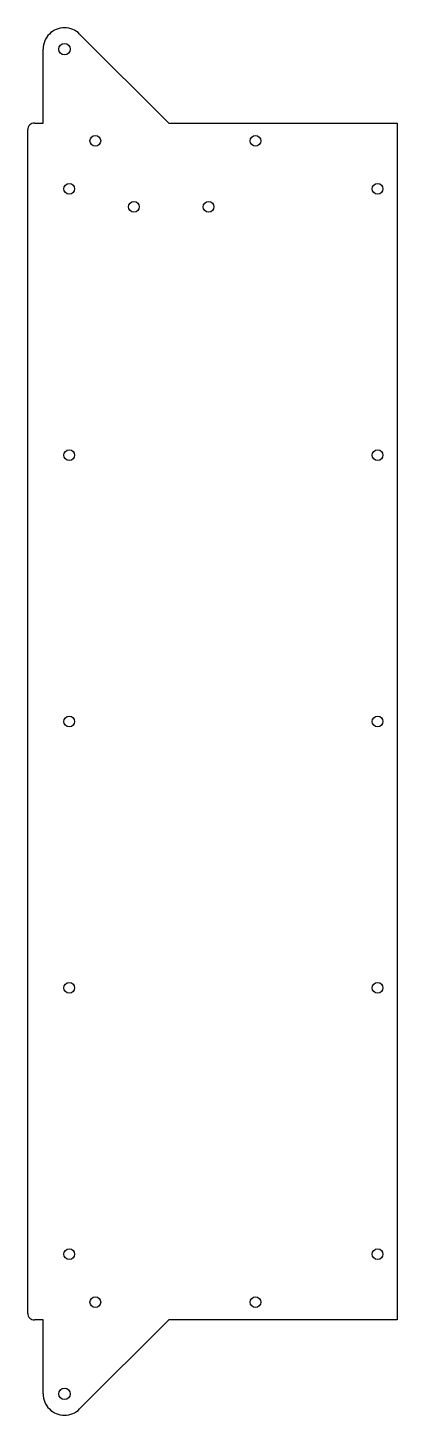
# Model space of a CAD drawing. Header units: metres. Extents: x -3 to 165, y -589 to 43.
import ezdxf

# ---------------------------------------------------------------- set-up
doc = ezdxf.new("R2010")
doc.units = ezdxf.units.M

msp = doc.modelspace()

# ---------------------------------------------------------------- linework, layer by layer
for p, q in [((20.63, 40.59), (61.22, 0)), ((4, 0), (4, 33.7)), ((0, 0), (4, 0)), ((0, 0), (0, 0)), ((-3, -542.6), (-3, -3)), ((61.22, 0), (165.33, 0)), ((165.33, 0), (165.33, -545.6)), ((4, -545.6), (0, -545.6)), ((4, -579.3), (4, -545.6)), ((61.22, -545.6), (20.63, -586.19)), ((165.33, -545.6), (61.22, -545.6))]:
    msp.add_line(p, q)
for centre, radius in [((13.74, 33.7), 2.6), ((27.8, -8.1), 2.45), ((100.75, -8.1), 2.45), ((15.9, -30), 2.45), ((156.38, -30), 2.45), ((45.38, -38.2), 2.45), ((79.38, -38.2), 2.45), ((15.9, -151.4), 2.45), ((156.38, -151.4), 2.45), ((15.9, -272.8), 2.45), ((156.38, -272.8), 2.45), ((15.9, -394.2), 2.45), ((156.38, -394.2), 2.45), ((15.9, -515.6), 2.45), ((156.38, -515.6), 2.45), ((27.8, -537.5), 2.45), ((100.75, -537.5), 2.45), ((13.74, -579.31), 2.6)]:
    msp.add_circle(centre, radius)
for centre, radius, start, end in [((13.74, 33.7), 9.74, 135, 180), ((13.74, 33.7), 9.74, 90, 135), ((13.74, 33.7), 9.74, 405, 450), ((0, -3), 3, 135, 180), ((0, -3), 3, 90, 135), ((0, -542.6), 3, 180, 225), ((0, -542.6), 3, 225, 270), ((13.74, -579.3), 9.74, 180, 225), ((13.74, -579.3), 9.74, 225, 270), ((13.74, -579.3), 9.74, 270, 315)]:
    msp.add_arc(centre, radius, start, end)

doc.saveas('drawing.dxf')
